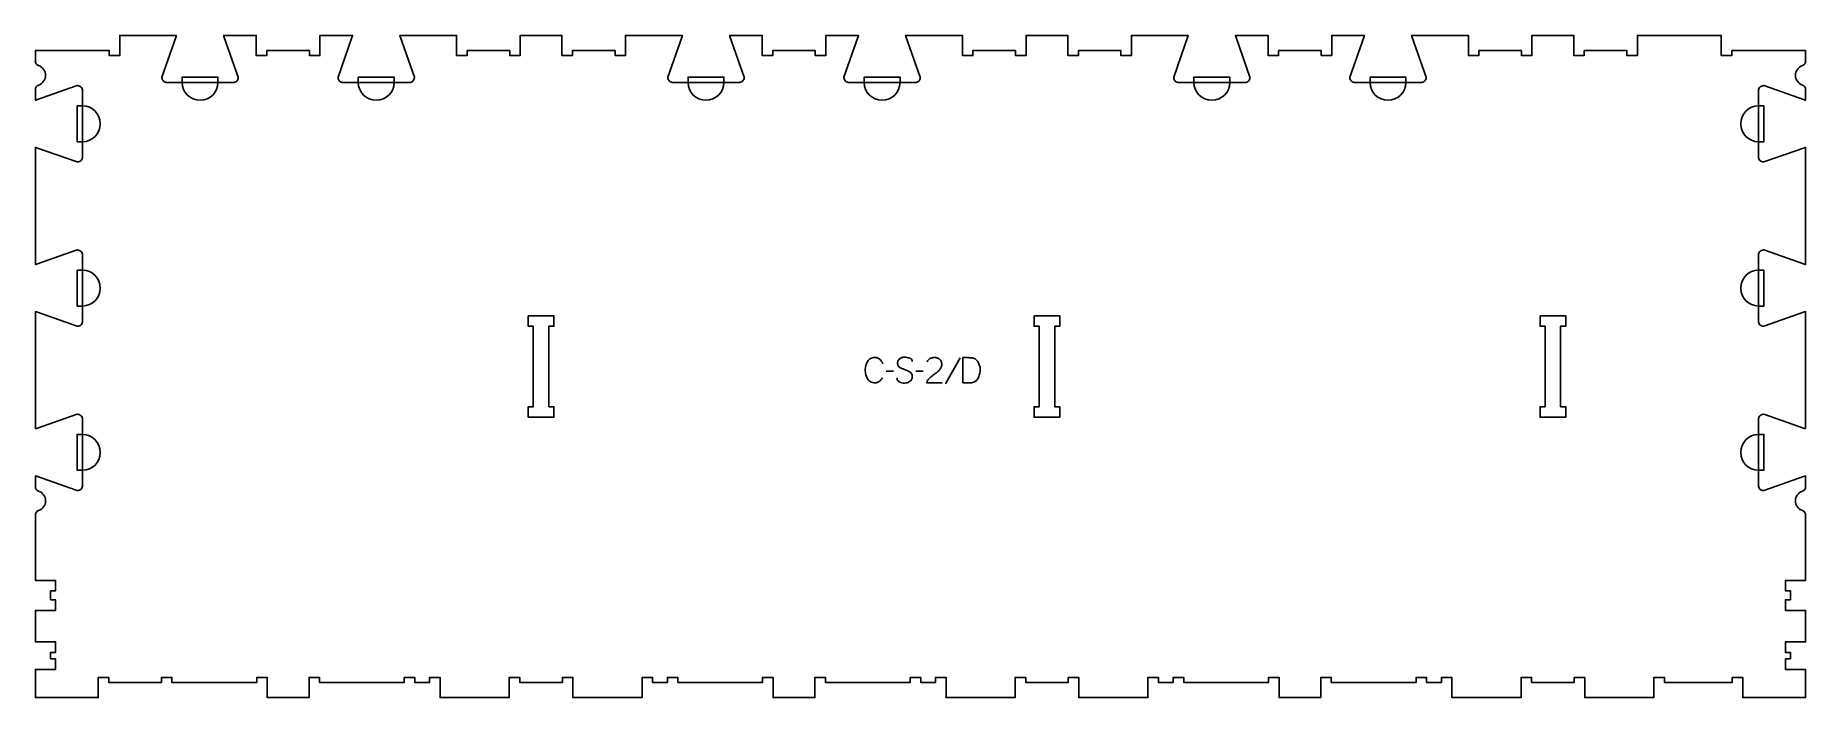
# Model space of a CAD drawing. Extents: x 0 to 2100, y 0 to 786.
import ezdxf

# ---------------------------------------------------------------- set-up
doc = ezdxf.new("R2010")
doc.units = 0
for name, color, linetype in [('1_ANYTOOL_1MMDEEP_LABELS_S', 2, 'CONTINUOUS'), ('3_ANYTOOL_CUTTHROUGH_INSID', 4, 'CONTINUOUS'), ('4_ANYTOOL_CUTTHROUGH_OUTSI', 5, 'CONTINUOUS'), ('5_ANYTOOL_HALF_MILL_9MM_IN', 3, 'CONTINUOUS')]:
    doc.layers.add(name, color=color, linetype=linetype)

msp = doc.modelspace()

# ---------------------------------------------------------------- linework, layer by layer
at = {"layer": '1_ANYTOOL_1MMDEEP_LABELS_S'}
for p, q in [((1096.673535, 402.924664), (1079.487821, 372.153235)), ((1017.816392, 387.281807), (1009.030678, 387.196093)), ((1052.873535, 387.281807), (1044.087821, 387.196093))]:
    msp.add_line(p, q, dxfattribs=at)
for points in [[(1005.173535, 395.896093, 0.059291), (1003.637374, 398.825509, 0.066881), (1001.423535, 401.274664, 0.04529), (1000.106549, 402.198541, 0.046757), (998.643178, 402.865735, 0.04633), (997.003265, 403.270067, 0.037303), (995.316392, 403.396093, 0.054828), (992.810752, 403.120507, 0.073548), (990.468178, 402.222878, 0.073729), (988.498856, 400.694645, 0.056205), (986.980678, 398.703235, 0.033355), (985.759508, 396.31336, 0.034965), (984.875321, 393.780021, 0.034911), (984.345293, 391.112014, 0.031589), (984.173535, 388.396093, 0.032085), (984.348038, 385.679464, 0.035383), (984.886035, 383.012164, 0.035431), (985.784524, 380.477007, 0.033598), (987.023535, 378.08895, 0.058628), (988.585736, 376.088065, 0.073381), (990.607463, 374.569307, 0.072539), (993.053436, 373.668253, 0.05208), (995.659249, 373.396093, 0.033243), (997.100624, 373.492029, 0.042283), (998.509249, 373.803235, 0.042766), (999.751946, 374.310325, 0.044269), (1000.887821, 375.024664, 0.055485), (1002.899616, 376.939565, 0.045948), (1004.487821, 379.224664)], [(1040.059249, 398.810378, 0.071867), (1039.866136, 400.146985, 0.100684), (1039.239606, 401.328235, 0.047558), (1038.765053, 401.804686, 0.038563), (1038.215053, 402.193414, 0.037928), (1037.517865, 402.540882, 0.026634), (1036.780678, 402.796093, 0.028461), (1033.757344, 403.482075, 0.041577), (1030.673535, 403.73895, 0.036938), (1029.171175, 403.62781, 0.041531), (1027.705678, 403.283593, 0.041583), (1026.328301, 402.706384, 0.038125), (1025.059249, 401.917521, 0.057611), (1023.989097, 400.925617, 0.065808), (1023.194963, 399.705021, 0.06469), (1022.717467, 398.245466, 0.046778), (1022.573535, 396.710378, 0.052235), (1022.735891, 395.160536, 0.075448), (1023.280678, 393.710378, 0.076671), (1024.19677, 392.537326, 0.061023), (1025.402106, 391.653235, 0.021951), (1028.43096, 390.12589, 0.018213), (1031.573535, 388.846093, -0.02405), (1034.675019, 387.54063, -0.02981), (1037.616392, 385.910378, -0.068439), (1038.757694, 384.944448, -0.079282), (1039.566392, 383.692521, -0.076308), (1039.991392, 382.113839, -0.047772), (1040.016392, 380.467521, -0.046243), (1039.723157, 378.786562, -0.06359), (1039.073535, 377.215735, -0.064671), (1038.100711, 375.931546, -0.057073), (1036.844963, 374.917521, -0.067522), (1033.876655, 373.554611, -0.070793), (1030.652106, 373.053235, -0.064027), (1027.513091, 373.415751, -0.070447), (1024.587821, 374.596093, -0.054374), (1023.429403, 375.445725, -0.074742), (1022.530678, 376.556807, -0.075199), (1022.007671, 377.863185, -0.057737), (1021.844963, 379.267521)], [(1075.459249, 373.43895), (1057.159249, 373.481807, -0.034491), (1057.822027, 375.229139, -0.037732), (1058.728892, 376.862164, -0.037744), (1059.868186, 378.3368, -0.03482), (1061.209249, 379.631807, -0.00859), (1064.168474, 382.03039, -0.008791), (1067.209249, 384.324664, 0.020588), (1070.028538, 386.558107, 0.025206), (1072.630678, 389.03895, 0.046908), (1073.651273, 390.340192, 0.051091), (1074.398535, 391.81395, 0.050722), (1074.847268, 393.462124, 0.041139), (1074.987821, 395.167521, 0.039396), (1074.845176, 396.975107, 0.058519), (1074.355678, 398.71395, 0.060358), (1073.56512, 400.121066, 0.061397), (1072.459249, 401.296093, 0.048006), (1071.103292, 402.218052, 0.045901), (1069.598535, 402.871093, 0.045216), (1067.858474, 403.273652, 0.034258), (1066.073535, 403.396093, 0.055622), (1063.438964, 403.102105, 0.079896), (1060.994963, 402.121093, 0.080617), (1059.025576, 400.455392, 0.060287), (1057.587821, 398.296093)]]:
    msp.add_lwpolyline(points, format="xyb", dxfattribs=at)
msp.add_lwpolyline([(1100.102106, 403.396093), (1100.102106, 373.396093), (1108.630678, 373.481807, 0.046402), (1111.537052, 373.789983, 0.07465), (1114.266392, 374.778235, 0.077785), (1116.349377, 376.367258, 0.06915), (1117.887821, 378.496093, 0.029998), (1119.025346, 380.991409, 0.031416), (1119.848535, 383.606807, 0.031395), (1120.341179, 386.324129, 0.029153), (1120.502106, 389.081807, 0.03275), (1120.349626, 391.407229, 0.035889), (1119.880678, 393.68895, 0.03592), (1119.095819, 395.864317, 0.033706), (1118.016392, 397.910378, 0.042675), (1116.457909, 400.00013, 0.065683), (1114.496749, 401.697878, 0.068103), (1112.399023, 402.701786, 0.065471), (1110.109249, 403.117521, 0.005437), (1105.107128, 403.307576, 0.00471)], format="xyb", close=True, dxfattribs=at)
at = {"layer": '3_ANYTOOL_CUTTHROUGH_INSID'}
for points in [[(584.5, 453), (584.5, 440.5), (590.5, 440.5), (590.5, 345), (584.5, 345), (584.5, 332.5), (615, 332.5), (615, 345), (609, 345), (609, 440.5), (615, 440.5), (615, 453)], [(1184.5, 453), (1184.5, 440.5), (1190.5, 440.5), (1190.5, 345), (1184.5, 345), (1184.5, 332.5), (1215, 332.5), (1215, 345), (1209, 345), (1209, 440.5), (1215, 440.5), (1215, 453)], [(1784.5, 453), (1784.5, 440.5), (1790.5, 440.5), (1790.5, 345), (1784.5, 345), (1784.5, 332.5), (1815, 332.5), (1815, 345), (1809, 345), (1809, 440.5), (1815, 440.5), (1815, 453)]]:
    msp.add_lwpolyline(points, close=True, dxfattribs=at)
at = {"layer": '4_ANYTOOL_CUTTHROUGH_OUTSI'}
msp.add_lwpolyline([(1949.75, 18), (2012.5, 18), (2012.5, 23.75, -0.414214), (2012.75, 24), (2024.75, 24, -0.414214), (2025, 23.75), (2025, 0), (2099.5, 0), (2099.5, 33.5), (2075.75, 33.5, -0.414214), (2075.5, 33.75), (2075.5, 45.75, -0.414214), (2075.75, 46), (2081.5, 46), (2081.5, 53.588), (2075.75, 53.588, -0.414214), (2075.5, 53.838), (2075.5, 65.838, -0.414214), (2075.75, 66.088), (2099.5, 66.088), (2099.5, 103.5), (2075.75, 103.5, -0.414214), (2075.5, 103.75), (2075.5, 115.75, -0.414214), (2075.75, 116), (2081.5, 116), (2081.5, 126.5), (2075.75, 126.5, -0.414214), (2075.5, 126.75), (2075.5, 138.75, -0.414214), (2075.75, 139), (2099.5, 139), (2099.5, 216.404437, 0.317837), (2095.666667, 221.825589, -0.707107), (2095.666667, 244.924411, 0.155096), (2098.444855, 247.025799, 0.155096), (2099.5, 250.345563), (2099.5, 262.744563, 0.061784), (2098.10513, 262.509569), (2049.832588, 245.614035, -0.084368), (2049.75, 245.6, -0.414214), (2043.5, 251.85), (2043.5, 329.85, -0.414214), (2049.75, 336.1, -0.084368), (2049.832588, 336.085965), (2098.116195, 319.186852, 0.0608), (2099.5, 318.955521), (2099.5, 457.644563, 0.061784), (2098.10513, 457.409569), (2049.832588, 440.514035, -0.084368), (2049.75, 440.5, -0.414214), (2043.5, 446.75), (2043.5, 524.75, -0.414214), (2049.75, 531, -0.084368), (2049.832588, 530.985965), (2098.116195, 514.086852, 0.0608), (2099.5, 513.855521), (2099.5, 652.544563, 0.061784), (2098.10513, 652.309569), (2049.832588, 635.414035, -0.084368), (2049.75, 635.4, -0.414214), (2043.5, 641.65), (2043.5, 719.65, -0.414214), (2049.75, 725.9, -0.084368), (2049.832588, 725.885965), (2098.116195, 708.986852, 0.0608), (2099.5, 708.755521), (2099.5, 721.154437, 0.317837), (2095.666667, 726.575589, -0.317837), (2087.5, 738.125, -0.317837), (2095.666667, 749.674411, 0.155096), (2098.444855, 751.775799, 0.155096), (2099.5, 755.095563), (2099.5, 767.5), (2012, 767.5), (2012, 761.75, -0.414214), (2011.75, 761.5), (1999.75, 761.5, -0.414214), (1999.5, 761.75), (1999.5, 785.5), (1900, 785.5), (1900, 761.75, -0.414214), (1899.75, 761.5), (1887.75, 761.5, -0.414214), (1887.5, 761.75), (1887.5, 767.5), (1837, 767.5), (1837, 761.75, -0.414214), (1836.75, 761.5), (1824.75, 761.5, -0.414214), (1824.5, 761.75), (1824.5, 785.5), (1775, 785.5), (1775, 761.75, -0.414214), (1774.75, 761.5), (1762.75, 761.5, -0.414214), (1762.5, 761.75), (1762.5, 767.5), (1712, 767.5), (1712, 761.75, -0.414214), (1711.75, 761.5), (1699.75, 761.5, -0.414214), (1699.5, 761.75), (1699.5, 785.5), (1632.308521, 785.5, 0.06141), (1632.543431, 784.10513), (1649.438965, 735.832588, -0.084368), (1649.453, 735.75, -0.414214), (1643.203, 729.5), (1565.203, 729.5, -0.414214), (1558.953, 735.75, -0.084368), (1558.967035, 735.832588), (1575.866148, 784.116195, 0.061178), (1576.097563, 785.5), (1537.5, 785.5), (1537.5, 761.75, -0.414214), (1537.25, 761.5), (1525.25, 761.5, -0.414214), (1525, 761.75), (1525, 767.5), (1474.5, 767.5), (1474.5, 761.75, -0.414214), (1474.25, 761.5), (1462.25, 761.5, -0.414214), (1462, 761.75), (1462, 785.5), (1423.402521, 785.5, 0.06141), (1423.637431, 784.10513), (1440.532965, 735.832588, -0.084368), (1440.547, 735.75, -0.414214), (1434.297, 729.5), (1356.297, 729.5, -0.414214), (1350.047, 735.75, -0.084368), (1350.061035, 735.832588), (1366.960148, 784.116195, 0.061178), (1367.191563, 785.5), (1300, 785.5), (1300, 761.75, -0.414214), (1299.75, 761.5), (1287.75, 761.5, -0.414214), (1287.5, 761.75), (1287.5, 767.5), (1237, 767.5), (1237, 761.75, -0.414214), (1236.75, 761.5), (1224.75, 761.5, -0.414214), (1224.5, 761.75), (1224.5, 785.5), (1175, 785.5), (1175, 761.75, -0.414214), (1174.75, 761.5), (1162.75, 761.5, -0.414214), (1162.5, 761.75), (1162.5, 767.5), (1112, 767.5), (1112, 761.75, -0.414214), (1111.75, 761.5), (1099.75, 761.5, -0.414214), (1099.5, 761.75), (1099.5, 785.5), (1032.308521, 785.5, 0.06141), (1032.543431, 784.10513), (1049.438965, 735.832588, -0.084368), (1049.453, 735.75, -0.414214), (1043.203, 729.5), (965.203, 729.5, -0.414214), (958.953, 735.75, -0.084368), (958.967035, 735.832588), (975.866148, 784.116195, 0.061178), (976.097563, 785.5), (937.5, 785.5), (937.5, 761.75, -0.414214), (937.25, 761.5), (925.25, 761.5, -0.414214), (925, 761.75), (925, 767.5), (874.5, 767.5), (874.5, 761.75, -0.414214), (874.25, 761.5), (862.25, 761.5, -0.414214), (862, 761.75), (862, 785.5), (823.402521, 785.5, 0.06141), (823.637431, 784.10513), (840.532965, 735.832588, -0.084368), (840.547, 735.75, -0.414214), (834.297, 729.5), (756.297, 729.5, -0.414214), (750.047, 735.75, -0.084368), (750.061035, 735.832588), (766.960148, 784.116195, 0.061178), (767.191563, 785.5), (700, 785.5), (700, 761.75, -0.414214), (699.75, 761.5), (687.75, 761.5, -0.414214), (687.5, 761.75), (687.5, 767.5), (637, 767.5), (637, 761.75, -0.414214), (636.75, 761.5), (624.75, 761.5, -0.414214), (624.5, 761.75), (624.5, 785.5), (575, 785.5), (575, 761.75, -0.414214), (574.75, 761.5), (562.75, 761.5, -0.414214), (562.5, 761.75), (562.5, 767.5), (512, 767.5), (512, 761.75, -0.414214), (511.75, 761.5), (499.75, 761.5, -0.414214), (499.5, 761.75), (499.5, 785.5), (432.308521, 785.5, 0.06141), (432.543431, 784.10513), (449.438965, 735.832588, -0.084368), (449.453, 735.75, -0.414214), (443.203, 729.5), (365.203, 729.5, -0.414214), (358.953, 735.75, -0.084368), (358.967035, 735.832588), (375.866148, 784.116195, 0.061178), (376.097563, 785.5), (337.5, 785.5), (337.5, 761.75, -0.414214), (337.25, 761.5), (325.25, 761.5, -0.414214), (325, 761.75), (325, 767.5), (274.5, 767.5), (274.5, 761.75, -0.414214), (274.25, 761.5), (262.25, 761.5, -0.414214), (262, 761.75), (262, 785.5), (223.402521, 785.5, 0.06141), (223.637431, 784.10513), (240.532965, 735.832588, -0.084368), (240.547, 735.75, -0.414214), (234.297, 729.5), (156.297, 729.5, -0.414214), (150.047, 735.75, -0.084368), (150.061035, 735.832588), (166.960148, 784.116195, 0.061178), (167.191563, 785.5), (100, 785.5), (100, 761.75, -0.414214), (99.75, 761.5), (87.75, 761.5, -0.414214), (87.5, 761.75), (87.5, 767.5), (0, 767.5), (0, 755.095563, 0.155096), (1.055145, 751.775799, 0.155096), (3.833333, 749.674411, -0.707107), (3.833333, 726.575589, 0.317837), (0, 721.154437), (0, 708.755521, 0.06141), (1.39487, 708.990431), (49.667412, 725.885965, -0.084368), (49.75, 725.9, -0.414214), (56, 719.65), (56, 641.65, -0.414214), (49.75, 635.4, -0.084368), (49.667412, 635.414035), (1.383805, 652.313148, 0.061178), (0, 652.544563), (0, 513.855521, 0.06141), (1.39487, 514.090431), (49.667412, 530.985965, -0.084368), (49.75, 531, -0.414214), (56, 524.75), (56, 446.75, -0.414214), (49.75, 440.5, -0.084368), (49.667412, 440.514035), (1.383805, 457.413148, 0.061178), (0, 457.644563), (0, 318.955521, 0.06141), (1.39487, 319.190431), (49.667412, 336.085965, -0.084368), (49.75, 336.1, -0.414214), (56, 329.85), (56, 251.85, -0.414214), (49.75, 245.6, -0.084368), (49.667412, 245.614035), (1.383805, 262.513148, 0.061178), (0, 262.744563), (0, 250.345563, 0.155096), (1.055145, 247.025799, 0.155096), (3.833333, 244.924411, -0.707107), (3.833333, 221.825589, 0.317837), (0, 216.404437), (0, 139), (23.75, 139, -0.414214), (24, 138.75), (24, 126.75, -0.414214), (23.75, 126.5), (18, 126.5), (18, 116), (23.75, 116, -0.414214), (24, 115.75), (24, 103.75, -0.414214), (23.75, 103.5), (0, 103.5), (0, 66.088), (23.75, 66.088, -0.414214), (24, 65.838), (24, 53.838, -0.414214), (23.75, 53.588), (18, 53.588), (18, 46), (23.75, 46, -0.414214), (24, 45.75), (24, 33.75, -0.414214), (23.75, 33.5), (0, 33.5), (0, 0), (74.5, 0), (74.5, 23.75, -0.414214), (74.75, 24), (86.75, 24, -0.414214), (87, 23.75), (87, 18), (149.5, 18), (149.5, 23.75, -0.414214), (149.75, 24), (161.75, 24, -0.414214), (162, 23.75), (162, 18), (262.5, 18), (262.5, 23.75, -0.414214), (262.75, 24), (274.75, 24, -0.414214), (275, 23.75), (275, 0), (324.5, 0), (324.5, 23.75, -0.414214), (324.75, 24), (336.75, 24, -0.414214), (337, 23.75), (337, 18), (437.5, 18), (437.5, 23.75, -0.414214), (437.75, 24), (449.75, 24, -0.414214), (450, 23.75), (450, 18), (467.5, 18), (467.5, 23.75, -0.414214), (467.75, 24), (479.75, 24, -0.414214), (480, 23.75), (480, 0), (562, 0), (562, 23.75, -0.414214), (562.25, 24), (574.25, 24, -0.414214), (574.5, 23.75), (574.5, 18), (625, 18), (625, 23.75, -0.414214), (625.25, 24), (637.25, 24, -0.414214), (637.5, 23.75), (637.5, 0), (719.5, 0), (719.5, 23.75, -0.414214), (719.75, 24), (731.75, 24, -0.414214), (732, 23.75), (732, 18), (749.5, 18), (749.5, 23.75, -0.414214), (749.75, 24), (761.75, 24, -0.414214), (762, 23.75), (762, 18), (862.5, 18), (862.5, 23.75, -0.414214), (862.75, 24), (874.75, 24, -0.414214), (875, 23.75), (875, 0), (924.5, 0), (924.5, 23.75, -0.414214), (924.75, 24), (936.75, 24, -0.414214), (937, 23.75), (937, 18), (1037.5, 18), (1037.5, 23.75, -0.414214), (1037.75, 24), (1049.75, 24, -0.414214), (1050, 23.75), (1050, 18), (1067.5, 18), (1067.5, 23.75, -0.414214), (1067.75, 24), (1079.75, 24, -0.414214), (1080, 23.75), (1080, 0), (1162, 0), (1162, 23.75, -0.414214), (1162.25, 24), (1174.25, 24, -0.414214), (1174.5, 23.75), (1174.5, 18), (1225, 18), (1225, 23.75, -0.414214), (1225.25, 24), (1237.25, 24, -0.414214), (1237.5, 23.75), (1237.5, 0), (1319.5, 0), (1319.5, 23.75, -0.414214), (1319.75, 24), (1331.75, 24, -0.414214), (1332, 23.75), (1332, 18), (1349.5, 18), (1349.5, 23.75, -0.414214), (1349.75, 24), (1361.75, 24, -0.414214), (1362, 23.75), (1362, 18), (1462.5, 18), (1462.5, 23.75, -0.414214), (1462.75, 24), (1474.75, 24, -0.414214), (1475, 23.75), (1475, 0), (1524.5, 0), (1524.5, 23.75, -0.414214), (1524.75, 24), (1536.75, 24, -0.414214), (1537, 23.75), (1537, 18), (1637.5, 18), (1637.5, 23.75, -0.414214), (1637.75, 24), (1649.75, 24, -0.414214), (1650, 23.75), (1650, 18), (1667.5, 18), (1667.5, 23.75, -0.414214), (1667.75, 24), (1679.75, 24, -0.414214), (1680, 23.75), (1680, 0), (1762, 0), (1762, 23.75, -0.414214), (1762.25, 24), (1774.25, 24, -0.414214), (1774.5, 23.75), (1774.5, 18), (1825, 18), (1825, 23.75, -0.414214), (1825.25, 24), (1837.25, 24, -0.414214), (1837.5, 23.75), (1837.5, 0), (1919.5, 0), (1919.5, 23.75, -0.414214), (1919.75, 24), (1931.75, 24, -0.414214), (1932, 23.75), (1932, 18)], format="xyb", close=True, dxfattribs=at)
at = {"layer": '5_ANYTOOL_HALF_MILL_9MM_IN'}
for points in [[(174.047, 730), (174.047, 729.75, 1), (216.547, 729.75), (216.547, 736), (174.047, 736)], [(382.953, 730), (382.953, 729.75, 1), (425.453, 729.75), (425.453, 736), (382.953, 736)], [(774.047, 730), (774.047, 729.75, 1), (816.547, 729.75), (816.547, 736), (774.047, 736)], [(982.953, 730), (982.953, 729.75, 1), (1025.453, 729.75), (1025.453, 736), (982.953, 736)], [(1374.047, 730), (1374.047, 729.75, 1), (1416.547, 729.75), (1416.547, 736), (1374.047, 736)], [(1582.953, 730), (1582.953, 729.75, 1), (1625.453, 729.75), (1625.453, 736), (1582.953, 736)], [(55.75, 659.4, 1), (55.75, 701.9), (49.5, 701.9), (49.5, 659.4)], [(2044, 701.9), (2043.75, 701.9, 1), (2043.75, 659.4), (2050, 659.4), (2050, 701.9)], [(55.75, 464.5, 1), (55.75, 507), (49.5, 507), (49.5, 464.5)], [(2044, 507), (2043.75, 507, 1), (2043.75, 464.5), (2050, 464.5), (2050, 507)], [(55.75, 269.6, 1), (55.75, 312.1), (49.5, 312.1), (49.5, 269.6)], [(2044, 312.1), (2043.75, 312.1, 1), (2043.75, 269.6), (2050, 269.6), (2050, 312.1)]]:
    msp.add_lwpolyline(points, format="xyb", close=True, dxfattribs=at)

doc.saveas('drawing.dxf')
